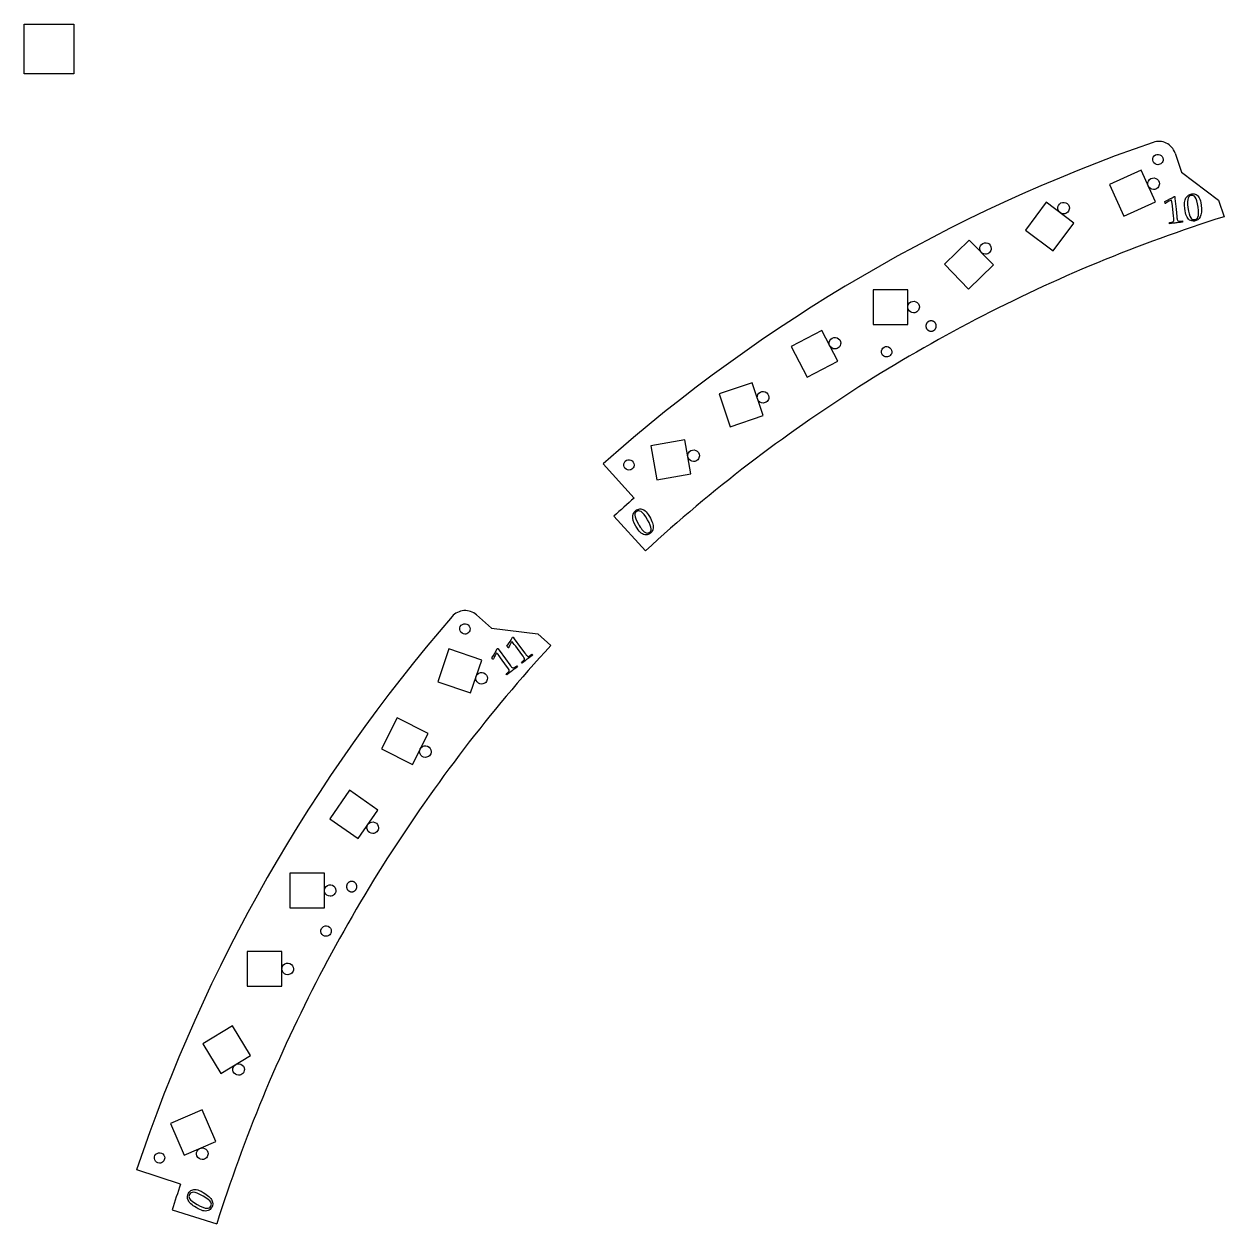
# Model space of a CAD drawing. Header units: millimetres. Extents: x 0 to 573, y 3 to 576.
# Drawn here: x 0.2 to 208, y 368.5 to 576.3 of the extents above; entities that cross this region are included whole.
import ezdxf

# ---------------------------------------------------------------- set-up
doc = ezdxf.new("R2010")
doc.units = ezdxf.units.MM
doc.layers.get('0').update_dxf_attribs({"linetype": 'CONTINUOUS'})
doc.layers.add('labels', color=7, linetype='CONTINUOUS')

msp = doc.modelspace()

# ---------------------------------------------------------------- linework, layer by layer
at = {"color": 7}
for points in [[(199.495533, 553.901245), (200.596179, 550.58201)], [(200.596179, 550.58201), (207.034464, 545.729576), (207.978476, 542.882705)], [(105.847521, 494.178805), (100.500545, 500.112176)], [(102.341548, 491.020067), (107.812088, 485.051903)], [(78.545914, 473.942378), (81.158718, 471.618159)], [(81.158718, 471.618159), (89.160654, 470.634971), (91.401628, 468.641514)], [(27.305577, 375.397223), (19.708274, 377.862184)], [(25.848684, 370.908688), (33.570392, 368.475376)]]:
    msp.add_lwpolyline(points, dxfattribs=at)
for points in [[(190.625948, 542.991937), (196.100813, 545.446698), (193.646052, 550.921563), (188.171187, 548.466802)], [(196.537185, 551.888956)], [(195.78591, 547.593257)], [(178.409657, 536.977274), (182.005476, 541.780407), (177.202343, 545.376226), (173.606524, 540.573092)], [(180.203212, 543.378839)], [(163.764908, 530.354417), (168.058333, 534.545658), (163.867092, 538.839083), (159.573667, 534.647842)], [(166.678283, 536.390911)], [(147.226, 524.24675), (153.226, 524.24675), (153.226, 530.24675), (147.226, 530.24675)], [(154.226, 526.24675)], [(135.783859, 515.10248), (141.110269, 517.864609), (138.348141, 523.191019), (133.021731, 520.428891)], [(140.61694, 519.988169)], [(149.562218, 518.610253)], [(122.498864, 506.521969), (128.180781, 508.449614), (126.253136, 514.131531), (120.571219, 512.203886)], [(128.163945, 510.611847)], [(109.770702, 497.332657), (115.680093, 498.371452), (114.641298, 504.280843), (108.731907, 503.242048)], [(104.952816, 499.012696)], [(116.145594, 500.49928)], [(76.540053, 470.599934)], [(71.840564, 462.370942), (77.521808, 460.441314), (79.451436, 466.122558), (73.770192, 468.052186)], [(79.433496, 461.960331)], [(62.091925, 450.762885), (67.439865, 448.042675), (70.160075, 453.390615), (64.812135, 456.110825)], [(69.691293, 449.263276)], [(53.128201, 438.647835), (58.044914, 435.208951), (61.483799, 440.125664), (56.567086, 443.564549)], [(60.583809, 436.09416)], [(46.206, 423.22675), (52.206, 423.22675), (52.206, 429.22675), (46.206, 429.22675)], [(53.206, 425.22675)], [(52.497891, 418.292248)], [(38.856, 409.63675), (44.856, 409.63675), (44.856, 415.63675), (38.856, 415.63675)], [(45.856, 411.63675)], [(31.152319, 399.644373), (34.278377, 394.523069), (39.399681, 397.649126), (36.273623, 402.770431)], [(37.360039, 394.232547)], [(25.555669, 385.88958), (27.92317, 380.376419), (33.436331, 382.74392), (31.06883, 388.257081)], [(23.663793, 379.015565)], [(31.074334, 379.641309)]]:
    msp.add_lwpolyline(points, close=True, dxfattribs=at)
for points in [[(195.702902, 555.763208), (160.627675, 543.632777), (128.280069, 524.723581), (100.501, 500.11175)], [(197.986867, 555.621798), (197.274761, 555.971315), (196.452579, 556.022055), (195.7029, 555.76275)], [(199.495533, 553.901245), (199.242063, 554.652917), (198.698974, 555.272281), (197.986867, 555.621798)], [(195.705693, 552.444541), (195.56639, 552.780848), (195.64339, 553.167954), (195.900788, 553.425352)], [(195.900788, 553.425352), (196.158187, 553.682751), (196.545293, 553.759751), (196.8816, 553.620448)], [(196.8816, 553.620448), (197.217907, 553.481145), (197.437185, 553.152972), (197.437185, 552.788956)], [(197.437185, 552.788956), (197.437185, 552.550262), (197.342363, 552.321343), (197.173581, 552.15256)], [(196.537185, 551.888956), (196.173169, 551.888956), (195.844996, 552.108234), (195.705693, 552.444541)], [(197.173581, 552.15256), (197.004798, 551.983778), (196.775879, 551.888956), (196.537185, 551.888956)], [(194.86203, 548.210574), (194.707249, 548.584248), (194.792805, 549.014366), (195.078803, 549.300364)], [(195.078803, 549.300364), (195.364801, 549.586362), (195.794919, 549.671918), (196.168593, 549.517137)], [(196.168593, 549.517137), (196.542268, 549.362356), (196.78591, 548.99772), (196.78591, 548.593257)], [(196.78591, 548.593257), (196.78591, 548.328041), (196.680553, 548.073687), (196.493017, 547.886151)], [(195.78591, 547.593257), (195.381448, 547.593257), (195.016811, 547.8369), (194.86203, 548.210574)], [(196.493017, 547.886151), (196.30548, 547.698614), (196.051126, 547.593257), (195.78591, 547.593257)], [(179.279333, 543.996155), (179.124552, 544.36983), (179.210108, 544.799947), (179.496105, 545.085945)], [(179.496105, 545.085945), (179.782103, 545.371943), (180.212221, 545.457499), (180.585896, 545.302718)], [(180.585896, 545.302718), (180.95957, 545.147937), (181.203212, 544.783301), (181.203212, 544.378839)], [(180.203212, 543.378839), (179.79875, 543.378839), (179.434114, 543.622481), (179.279333, 543.996155)], [(180.910319, 543.671732), (180.722783, 543.484196), (180.468429, 543.378839), (180.203212, 543.378839)], [(181.203212, 544.378839), (181.203212, 544.113622), (181.097855, 543.859268), (180.910319, 543.671732)], [(207.978476, 542.882705), (200.565427, 540.546695), (193.254449, 537.886789), (186.073398, 534.913123)], [(165.971177, 538.098017), (166.257175, 538.384015), (166.687292, 538.469571), (167.060967, 538.31479)], [(167.060967, 538.31479), (167.434641, 538.160009), (167.678283, 537.795373), (167.678283, 537.390911)], [(165.754404, 537.008227), (165.599623, 537.381902), (165.685179, 537.812019), (165.971177, 538.098017)], [(166.678283, 536.390911), (166.273821, 536.390911), (165.909185, 536.634553), (165.754404, 537.008227)], [(167.38539, 536.683804), (167.197854, 536.496267), (166.9435, 536.390911), (166.678283, 536.390911)], [(167.678283, 537.390911), (167.678283, 537.125694), (167.572926, 536.87134), (167.38539, 536.683804)], [(186.073398, 534.913123), (178.892348, 531.939456), (171.841224, 528.652029), (164.946899, 525.063368)], [(153.30212, 526.864066), (153.147339, 527.237741), (153.232895, 527.667859), (153.518893, 527.953857)], [(153.518893, 527.953857), (153.804891, 528.239855), (154.235009, 528.32541), (154.608683, 528.170629)], [(154.608683, 528.170629), (154.982358, 528.015848), (155.226, 527.651212), (155.226, 527.24675)], [(154.226, 526.24675), (153.821538, 526.24675), (153.456901, 526.490392), (153.30212, 526.864066)], [(154.933107, 526.539643), (154.74557, 526.352107), (154.491216, 526.24675), (154.226, 526.24675)], [(155.226, 527.24675), (155.226, 526.981533), (155.120643, 526.727179), (154.933107, 526.539643)], [(164.946899, 525.063368), (158.052574, 521.474708), (151.315048, 517.584815), (144.759997, 513.408513)], [(156.360928, 523.982574), (156.35979, 523.945632), (156.360931, 523.90862), (156.364341, 523.871817)], [(156.371153, 524.092911), (156.365483, 524.056389), (156.362067, 524.019517), (156.360928, 523.982574)], [(156.364341, 523.871817), (156.367751, 523.835015), (156.373431, 523.798423), (156.381338, 523.762319)], [(156.394858, 524.201156), (156.384744, 524.165607), (156.376822, 524.129434), (156.371153, 524.092911)], [(156.381338, 523.762319), (156.389245, 523.726215), (156.399379, 523.690598), (156.411663, 523.65574)], [(156.431687, 524.305666), (156.41728, 524.27163), (156.404973, 524.236705), (156.394858, 524.201156)], [(156.411663, 523.65574), (156.423946, 523.620881), (156.43838, 523.58678), (156.454855, 523.553694)], [(156.481079, 524.404859), (156.462599, 524.372851), (156.446093, 524.339703), (156.431687, 524.305666)], [(156.542286, 524.49723), (156.520013, 524.467736), (156.499559, 524.436867), (156.481079, 524.404859)], [(156.614381, 524.581379), (156.588652, 524.554846), (156.564559, 524.526725), (156.542286, 524.49723)], [(156.69627, 524.656031), (156.667475, 524.63286), (156.64011, 524.607913), (156.614381, 524.581379)], [(156.786713, 524.720054), (156.755289, 524.700597), (156.725065, 524.679202), (156.69627, 524.656031)], [(156.884337, 524.772478), (156.850761, 524.75703), (156.818137, 524.739511), (156.786713, 524.720054)], [(156.987664, 524.812507), (156.952444, 524.801302), (156.917914, 524.787925), (156.884337, 524.772478)], [(157.095127, 524.839535), (157.058796, 524.832743), (157.022885, 524.823711), (156.987664, 524.812507)], [(157.205097, 524.853152), (157.168207, 524.850877), (157.131458, 524.846326), (157.095127, 524.839535)], [(157.315906, 524.853152), (157.279017, 524.855427), (157.241987, 524.855427), (157.205097, 524.853152)], [(157.425876, 524.839535), (157.389546, 524.846326), (157.352796, 524.850877), (157.315906, 524.853152)], [(157.533339, 524.812507), (157.498118, 524.823711), (157.462207, 524.832743), (157.425876, 524.839535)], [(157.636666, 524.772478), (157.603089, 524.787925), (157.56856, 524.801302), (157.533339, 524.812507)], [(157.734291, 524.720054), (157.702867, 524.739511), (157.670243, 524.75703), (157.636666, 524.772478)], [(157.824733, 524.656031), (157.795938, 524.679202), (157.765714, 524.700597), (157.734291, 524.720054)], [(157.906622, 524.581379), (157.880893, 524.607913), (157.853528, 524.63286), (157.824733, 524.656031)], [(157.978717, 524.49723), (157.956444, 524.526725), (157.932351, 524.554846), (157.906622, 524.581379)], [(158.039924, 524.404859), (158.021444, 524.436867), (158.00099, 524.467736), (157.978717, 524.49723)], [(158.089317, 524.305666), (158.07491, 524.339703), (158.058404, 524.372851), (158.039924, 524.404859)], [(158.066149, 523.553694), (158.082623, 523.58678), (158.097057, 523.620881), (158.109341, 523.65574)], [(158.126145, 524.201156), (158.11603, 524.236705), (158.103723, 524.27163), (158.089317, 524.305666)], [(158.109341, 523.65574), (158.121624, 523.690598), (158.131758, 523.726215), (158.139665, 523.762319)], [(158.14985, 524.092911), (158.144181, 524.129434), (158.136259, 524.165607), (158.126145, 524.201156)], [(158.139665, 523.762319), (158.147572, 523.798423), (158.153252, 523.835015), (158.156662, 523.871817)], [(158.160075, 523.982574), (158.158937, 524.019517), (158.15552, 524.056389), (158.14985, 524.092911)], [(158.156662, 523.871817), (158.160073, 523.90862), (158.161213, 523.945632), (158.160075, 523.982574)], [(139.693061, 520.605485), (139.53828, 520.97916), (139.623835, 521.409278), (139.909833, 521.695276)], [(139.909833, 521.695276), (140.195831, 521.981274), (140.625949, 522.066829), (140.999624, 521.912048)], [(140.999624, 521.912048), (141.373298, 521.757267), (141.61694, 521.392631), (141.61694, 520.988169)], [(156.454855, 523.553694), (156.471329, 523.520609), (156.489844, 523.48854), (156.510259, 523.45773)], [(156.510259, 523.45773), (156.530675, 523.426921), (156.55299, 523.39737), (156.577037, 523.369302)], [(156.577037, 523.369302), (156.601084, 523.341235), (156.626862, 523.314651), (156.654175, 523.289751)], [(156.654175, 523.289751), (156.681489, 523.264851), (156.710339, 523.241636), (156.740505, 523.220282)], [(156.740505, 523.220282), (156.770672, 523.198927), (156.802155, 523.179433), (156.834717, 523.161948)], [(156.834717, 523.161948), (156.867279, 523.144462), (156.90092, 523.128985), (156.935384, 523.115634)], [(156.935384, 523.115634), (156.969848, 523.102282), (157.005136, 523.091057), (157.040979, 523.082042)], [(157.040979, 523.082042), (157.076823, 523.073027), (157.113222, 523.066222), (157.149902, 523.06168)], [(157.149902, 523.06168), (157.186582, 523.057139), (157.223542, 523.054859), (157.260502, 523.054859)], [(157.260502, 523.054859), (157.297461, 523.054859), (157.334421, 523.057139), (157.371101, 523.06168)], [(157.371101, 523.06168), (157.407781, 523.066222), (157.44418, 523.073027), (157.480024, 523.082042)], [(157.480024, 523.082042), (157.515867, 523.091057), (157.551155, 523.102282), (157.585619, 523.115634)], [(157.585619, 523.115634), (157.620083, 523.128985), (157.653724, 523.144462), (157.686286, 523.161948)], [(157.686286, 523.161948), (157.718848, 523.179433), (157.750331, 523.198927), (157.780498, 523.220282)], [(157.780498, 523.220282), (157.810665, 523.241636), (157.839514, 523.264851), (157.866828, 523.289751)], [(157.866828, 523.289751), (157.894141, 523.314651), (157.919919, 523.341235), (157.943966, 523.369302)], [(157.943966, 523.369302), (157.968013, 523.39737), (157.990328, 523.426921), (158.010744, 523.45773)], [(158.010744, 523.45773), (158.031159, 523.48854), (158.049674, 523.520609), (158.066149, 523.553694)], [(140.61694, 519.988169), (140.212478, 519.988169), (139.847842, 520.231811), (139.693061, 520.605485)], [(141.324047, 520.281062), (141.136511, 520.093526), (140.882157, 519.988169), (140.61694, 519.988169)], [(141.61694, 520.988169), (141.61694, 520.722952), (141.511583, 520.468598), (141.324047, 520.281062)], [(148.730727, 519.165838), (148.591424, 519.502145), (148.668424, 519.889251), (148.925822, 520.146649)], [(148.925822, 520.146649), (149.18322, 520.404047), (149.570326, 520.481048), (149.906633, 520.341745)], [(149.906633, 520.341745), (150.24294, 520.202442), (150.462218, 519.874269), (150.462218, 519.510253)], [(150.462218, 519.510253), (150.462218, 519.271558), (150.367397, 519.04264), (150.198614, 518.873857)], [(149.562218, 518.610253), (149.198202, 518.610253), (148.87003, 518.829531), (148.730727, 519.165838)], [(150.198614, 518.873857), (150.029832, 518.705074), (149.800913, 518.610253), (149.562218, 518.610253)], [(144.759997, 513.408513), (138.204946, 509.232211), (131.832369, 504.7695), (125.666552, 500.037388)], [(127.240065, 511.229163), (127.085284, 511.602838), (127.17084, 512.032955), (127.456838, 512.318953)], [(128.163945, 510.611847), (127.759483, 510.611847), (127.394846, 510.855489), (127.240065, 511.229163)], [(127.456838, 512.318953), (127.742836, 512.604951), (128.172954, 512.690507), (128.546628, 512.535726)], [(128.546628, 512.535726), (128.920303, 512.380945), (129.163945, 512.016309), (129.163945, 511.611847)], [(129.163945, 511.611847), (129.163945, 511.34663), (129.058588, 511.092276), (128.871052, 510.90474)], [(128.871052, 510.90474), (128.683515, 510.717203), (128.429161, 510.611847), (128.163945, 510.611847)], [(104.31642, 500.549093), (104.573818, 500.806491), (104.960924, 500.883491), (105.297231, 500.744188)], [(115.221715, 501.116596), (115.066934, 501.490271), (115.152489, 501.920389), (115.438487, 502.206387)], [(116.145594, 500.49928), (115.741132, 500.49928), (115.376496, 500.742922), (115.221715, 501.116596)], [(115.438487, 502.206387), (115.724485, 502.492385), (116.154603, 502.57794), (116.528278, 502.423159)], [(116.852701, 500.792173), (116.665165, 500.604637), (116.410811, 500.49928), (116.145594, 500.49928)], [(116.528278, 502.423159), (116.901952, 502.268378), (117.145594, 501.903742), (117.145594, 501.49928)], [(117.145594, 501.49928), (117.145594, 501.234063), (117.040237, 500.979709), (116.852701, 500.792173)], [(104.121324, 499.568281), (103.982021, 499.904588), (104.059022, 500.291694), (104.31642, 500.549093)], [(104.952816, 499.012696), (104.5888, 499.012696), (104.260627, 499.231974), (104.121324, 499.568281)], [(105.589212, 499.2763), (105.420429, 499.107518), (105.191511, 499.012696), (104.952816, 499.012696)], [(105.297231, 500.744188), (105.633538, 500.604885), (105.852816, 500.276713), (105.852816, 499.912696)], [(105.852816, 499.912696), (105.852816, 499.674002), (105.757995, 499.445083), (105.589212, 499.2763)], [(125.666552, 500.037388), (119.500735, 495.305275), (113.541679, 490.303762), (107.812088, 485.051903)], [(105.847521, 494.178805), (104.670004, 493.135829), (103.501454, 492.082771), (102.342, 491.01975)], [(76.378881, 474.678689), (75.587263, 474.625433), (74.849688, 474.258265), (74.33, 473.65875)], [(78.545914, 473.942378), (77.950607, 474.466882), (77.170498, 474.731946), (76.378881, 474.678689)], [(74.330418, 473.65857), (50.019292, 445.615802), (31.459741, 413.066188), (19.708, 377.86215)], [(75.708562, 471.155519), (75.569259, 471.491826), (75.646259, 471.878932), (75.903657, 472.13633)], [(75.903657, 472.13633), (76.161055, 472.393728), (76.548161, 472.470728), (76.884468, 472.331425)], [(76.884468, 472.331425), (77.220775, 472.192123), (77.440053, 471.86395), (77.440053, 471.499934)], [(76.540053, 470.599934), (76.176037, 470.599934), (75.847865, 470.819212), (75.708562, 471.155519)], [(77.176449, 470.863538), (77.007667, 470.694755), (76.778748, 470.599934), (76.540053, 470.599934)], [(77.440053, 471.499934), (77.440053, 471.261239), (77.345232, 471.03232), (77.176449, 470.863538)], [(91.401628, 468.641514), (86.149744, 462.911946), (81.148205, 456.952911), (76.416066, 450.787115)], [(78.509617, 462.577647), (78.354836, 462.951322), (78.440391, 463.38144), (78.726389, 463.667438)], [(78.726389, 463.667438), (79.012387, 463.953436), (79.442505, 464.038991), (79.816179, 463.88421)], [(79.816179, 463.88421), (80.189854, 463.729429), (80.433496, 463.364793), (80.433496, 462.960331)], [(79.433496, 461.960331), (79.029034, 461.960331), (78.664398, 462.203973), (78.509617, 462.577647)], [(80.140603, 462.253224), (79.953066, 462.065688), (79.698713, 461.960331), (79.433496, 461.960331)], [(80.433496, 462.960331), (80.433496, 462.695114), (80.328139, 462.44076), (80.140603, 462.253224)], [(68.767413, 449.880593), (68.612632, 450.254267), (68.698188, 450.684385), (68.984186, 450.970383)], [(68.984186, 450.970383), (69.270184, 451.256381), (69.700302, 451.341937), (70.073976, 451.187156)], [(70.073976, 451.187156), (70.447651, 451.032375), (70.691293, 450.667739), (70.691293, 450.263276)], [(76.416066, 450.787115), (71.683926, 444.621319), (67.221188, 438.248761), (63.044857, 431.693727)], [(69.691293, 449.263276), (69.286831, 449.263276), (68.922194, 449.506919), (68.767413, 449.880593)], [(70.3984, 449.55617), (70.210863, 449.368633), (69.956509, 449.263276), (69.691293, 449.263276)], [(70.691293, 450.263276), (70.691293, 449.99806), (70.585936, 449.743706), (70.3984, 449.55617)], [(59.659929, 436.711477), (59.505148, 437.085151), (59.590704, 437.515269), (59.876702, 437.801267)], [(60.583809, 436.09416), (60.179347, 436.09416), (59.81471, 436.337802), (59.659929, 436.711477)], [(59.876702, 437.801267), (60.1627, 438.087265), (60.592818, 438.172821), (60.966492, 438.01804)], [(61.290916, 436.387053), (61.103379, 436.199517), (60.849026, 436.09416), (60.583809, 436.09416)], [(60.966492, 438.01804), (61.340167, 437.863259), (61.583809, 437.498622), (61.583809, 437.09416)], [(61.583809, 437.09416), (61.583809, 436.828944), (61.478452, 436.57459), (61.290916, 436.387053)], [(63.044857, 431.693727), (58.868527, 425.138694), (54.978605, 418.401185), (51.389915, 411.506876)], [(52.28212, 425.844066), (52.127339, 426.217741), (52.212895, 426.647859), (52.498893, 426.933857)], [(52.498893, 426.933857), (52.784891, 427.219855), (53.215009, 427.30541), (53.588683, 427.150629)], [(53.588683, 427.150629), (53.962358, 426.995848), (54.206, 426.631212), (54.206, 426.22675)], [(54.206, 426.22675), (54.206, 425.961533), (54.100643, 425.707179), (53.913107, 425.519643)], [(56.049318, 427.001131), (56.044776, 426.964451), (56.042497, 426.927491), (56.042497, 426.890531)], [(56.042497, 426.890531), (56.042497, 426.853572), (56.044776, 426.816612), (56.049318, 426.779932)], [(56.06968, 427.110054), (56.060665, 427.07421), (56.05386, 427.037811), (56.049318, 427.001131)], [(56.049318, 426.779932), (56.05386, 426.743252), (56.060665, 426.706853), (56.06968, 426.671009)], [(56.103272, 427.215649), (56.08992, 427.181185), (56.078695, 427.145897), (56.06968, 427.110054)], [(56.06968, 426.671009), (56.078695, 426.635166), (56.08992, 426.599878), (56.103272, 426.565414)], [(56.149586, 427.316316), (56.1321, 427.283754), (56.116623, 427.250113), (56.103272, 427.215649)], [(56.103272, 426.565414), (56.116623, 426.53095), (56.1321, 426.497309), (56.149586, 426.464747)], [(56.20792, 427.410528), (56.186565, 427.380361), (56.167071, 427.348878), (56.149586, 427.316316)], [(56.149586, 426.464747), (56.167071, 426.432185), (56.186565, 426.400702), (56.20792, 426.370535)], [(56.277389, 427.496858), (56.252489, 427.469544), (56.229274, 427.440694), (56.20792, 427.410528)], [(56.20792, 426.370535), (56.229274, 426.340369), (56.252489, 426.311519), (56.277389, 426.284205)], [(56.35694, 427.573996), (56.328873, 427.549949), (56.302288, 427.524171), (56.277389, 427.496858)], [(56.277389, 426.284205), (56.302288, 426.256892), (56.328873, 426.231114), (56.35694, 426.207067)], [(56.445368, 427.640774), (56.414558, 427.620358), (56.385008, 427.598043), (56.35694, 427.573996)], [(56.35694, 426.207067), (56.385008, 426.18302), (56.414558, 426.160705), (56.445368, 426.140289)], [(56.541332, 427.696178), (56.508247, 427.679704), (56.476178, 427.661189), (56.445368, 427.640774)], [(56.445368, 426.140289), (56.476178, 426.119874), (56.508247, 426.101359), (56.541332, 426.084885)], [(56.643377, 427.73937), (56.608519, 427.727087), (56.574417, 427.712653), (56.541332, 427.696178)], [(56.541332, 426.084885), (56.574417, 426.06841), (56.608519, 426.053976), (56.643377, 426.041692)], [(56.749957, 427.769695), (56.713853, 427.761788), (56.678236, 427.751654), (56.643377, 427.73937)], [(56.643377, 426.041692), (56.678236, 426.029409), (56.713853, 426.019275), (56.749957, 426.011368)], [(56.859455, 427.786692), (56.822653, 427.783282), (56.786061, 427.777602), (56.749957, 427.769695)], [(56.749957, 426.011368), (56.786061, 426.003461), (56.822653, 425.997781), (56.859455, 425.994371)], [(56.970212, 427.790105), (56.93327, 427.791243), (56.896257, 427.790102), (56.859455, 427.786692)], [(56.859455, 425.994371), (56.896257, 425.990961), (56.93327, 425.98982), (56.970212, 425.990958)], [(57.080549, 427.77988), (57.044027, 427.78555), (57.007155, 427.788966), (56.970212, 427.790105)], [(56.970212, 425.990958), (57.007155, 425.992097), (57.044027, 425.995513), (57.080549, 426.001183)], [(57.188793, 427.756175), (57.153245, 427.766289), (57.117072, 427.774211), (57.080549, 427.77988)], [(57.080549, 426.001183), (57.117072, 426.006852), (57.153245, 426.014774), (57.188793, 426.024888)], [(57.293304, 427.719346), (57.259268, 427.733753), (57.224342, 427.74606), (57.188793, 427.756175)], [(57.188793, 426.024888), (57.224342, 426.035003), (57.259268, 426.04731), (57.293304, 426.061717)], [(57.392497, 427.669954), (57.360489, 427.688434), (57.327341, 427.70494), (57.293304, 427.719346)], [(57.293304, 426.061717), (57.327341, 426.076123), (57.360489, 426.092629), (57.392497, 426.111109)], [(57.484868, 427.608747), (57.455373, 427.63102), (57.424505, 427.651474), (57.392497, 427.669954)], [(57.392497, 426.111109), (57.424505, 426.129589), (57.455373, 426.150043), (57.484868, 426.172316)], [(57.569017, 427.536652), (57.542483, 427.562381), (57.514363, 427.586474), (57.484868, 427.608747)], [(57.484868, 426.172316), (57.514363, 426.194589), (57.542483, 426.218682), (57.569017, 426.244411)], [(57.643669, 427.454763), (57.620498, 427.483558), (57.595551, 427.510923), (57.569017, 427.536652)], [(57.569017, 426.244411), (57.595551, 426.27014), (57.620498, 426.297505), (57.643669, 426.3263)], [(57.707692, 427.36432), (57.688235, 427.395744), (57.66684, 427.425968), (57.643669, 427.454763)], [(57.643669, 426.3263), (57.66684, 426.355095), (57.688235, 426.385319), (57.707692, 426.416743)], [(57.760116, 427.266696), (57.744668, 427.300273), (57.727149, 427.332897), (57.707692, 427.36432)], [(57.707692, 426.416743), (57.727149, 426.448166), (57.744668, 426.48079), (57.760116, 426.514367)], [(57.800145, 427.163369), (57.78894, 427.19859), (57.775563, 427.233119), (57.760116, 427.266696)], [(57.760116, 426.514367), (57.775563, 426.547944), (57.78894, 426.582473), (57.800145, 426.617694)], [(57.827173, 427.055906), (57.820381, 427.092237), (57.811349, 427.128148), (57.800145, 427.163369)], [(57.800145, 426.617694), (57.811349, 426.652915), (57.820381, 426.688826), (57.827173, 426.725157)], [(57.84079, 426.945936), (57.838514, 426.982826), (57.833964, 427.019576), (57.827173, 427.055906)], [(57.827173, 426.725157), (57.833964, 426.761487), (57.838514, 426.798237), (57.84079, 426.835127)], [(57.84079, 426.835127), (57.843065, 426.872016), (57.843065, 426.909047), (57.84079, 426.945936)], [(53.206, 425.22675), (52.801538, 425.22675), (52.436901, 425.470392), (52.28212, 425.844066)], [(53.913107, 425.519643), (53.72557, 425.332107), (53.471216, 425.22675), (53.206, 425.22675)], [(51.666399, 418.847833), (51.527096, 419.18414), (51.604097, 419.571246), (51.861495, 419.828644)], [(51.861495, 419.828644), (52.118893, 420.086043), (52.505999, 420.163043), (52.842306, 420.02374)], [(52.842306, 420.02374), (53.178613, 419.884437), (53.397891, 419.556264), (53.397891, 419.192248)], [(52.497891, 418.292248), (52.133875, 418.292248), (51.805702, 418.511526), (51.666399, 418.847833)], [(53.134287, 418.555852), (52.965504, 418.387069), (52.736586, 418.292248), (52.497891, 418.292248)], [(53.397891, 419.192248), (53.397891, 418.953553), (53.30307, 418.724635), (53.134287, 418.555852)], [(45.148893, 413.343857), (45.434891, 413.629855), (45.865009, 413.71541), (46.238683, 413.560629)], [(46.238683, 413.560629), (46.612358, 413.405848), (46.856, 413.041212), (46.856, 412.63675)], [(51.389915, 411.506876), (47.801225, 404.612567), (44.513767, 397.561457), (41.540069, 390.380419)], [(44.93212, 412.254066), (44.777339, 412.627741), (44.862895, 413.057859), (45.148893, 413.343857)], [(45.856, 411.63675), (45.451538, 411.63675), (45.086901, 411.880392), (44.93212, 412.254066)], [(46.563107, 411.929643), (46.37557, 411.742107), (46.121216, 411.63675), (45.856, 411.63675)], [(46.856, 412.63675), (46.856, 412.371533), (46.750643, 412.117179), (46.563107, 411.929643)], [(36.436159, 394.849863), (36.281378, 395.223538), (36.366934, 395.653655), (36.652932, 395.939653)], [(37.360039, 394.232547), (36.955576, 394.232547), (36.59094, 394.476189), (36.436159, 394.849863)], [(36.652932, 395.939653), (36.93893, 396.225651), (37.369048, 396.311207), (37.742722, 396.156426)], [(37.742722, 396.156426), (38.116396, 396.001645), (38.360039, 395.637009), (38.360039, 395.232547)], [(38.360039, 395.232547), (38.360039, 394.96733), (38.254682, 394.712976), (38.067145, 394.52544)], [(38.067145, 394.52544), (37.879609, 394.337903), (37.625255, 394.232547), (37.360039, 394.232547)], [(41.540069, 390.380419), (38.566371, 383.199381), (35.906434, 375.888415), (33.570392, 368.475376)], [(22.832302, 379.57115), (22.692999, 379.907457), (22.769999, 380.294563), (23.027397, 380.551961)], [(23.027397, 380.551961), (23.284796, 380.80936), (23.671902, 380.88636), (24.008209, 380.747057)], [(24.008209, 380.747057), (24.344516, 380.607754), (24.563793, 380.279581), (24.563793, 379.915565)], [(30.150454, 380.258626), (29.995673, 380.6323), (30.081229, 381.062418), (30.367227, 381.348416)], [(31.074334, 379.641309), (30.669872, 379.641309), (30.305235, 379.884952), (30.150454, 380.258626)], [(30.367227, 381.348416), (30.653225, 381.634414), (31.083343, 381.71997), (31.457017, 381.565189)], [(31.457017, 381.565189), (31.830692, 381.410408), (32.074334, 381.045772), (32.074334, 380.641309)], [(32.074334, 380.641309), (32.074334, 380.376093), (31.968977, 380.121739), (31.781441, 379.934203)], [(23.663793, 379.015565), (23.299777, 379.015565), (22.971605, 379.234843), (22.832302, 379.57115)], [(24.30019, 379.279169), (24.131407, 379.110386), (23.902488, 379.015565), (23.663793, 379.015565)], [(24.563793, 379.915565), (24.563793, 379.67687), (24.468972, 379.447952), (24.30019, 379.279169)], [(31.781441, 379.934203), (31.593904, 379.746666), (31.33955, 379.641309), (31.074334, 379.641309)], [(27.305577, 375.397223), (26.807227, 373.905224), (26.321684, 372.408978), (25.849, 370.90865)]]:
    msp.add_open_spline(points, degree=3, dxfattribs=at)
at = {"layer": 'labels', "color": 5}
for points in [[(0.2, 576.252745), (8.819998, 576.252745), (8.819998, 567.632747), (0.2, 567.632747)], [(201.740823, 544.45138)], [(201.195466, 544.295279)], [(106.135835, 489.314379)], [(106.577785, 489.669998)], [(86.4568, 465.570255)], [(83.827511, 463.577922)], [(29.987338, 371.328422)], [(30.192268, 371.857373)]]:
    msp.add_lwpolyline(points, close=True, dxfattribs=at)
for points in [[(197.778697, 545.210718), (197.717362, 545.517963)], [(199.233779, 542.980931), (199.03357, 544.757792)], [(199.346033, 546.40743), (199.443921, 546.377506), (199.47645, 546.014698), (199.675959, 544.166319), (199.811683, 542.904104)], [(198.539512, 541.65673), (198.513438, 541.864501), (198.761554, 541.905414)], [(198.539661, 541.656748), (198.539512, 541.65673)], [(200.487804, 542.122048), (200.77989, 542.148928), (200.805965, 541.941156)], [(84.779644, 470.087973), (84.879411, 470.111001), (85.088994, 469.813077), (86.185953, 468.312075), (86.93456, 467.286798)], [(82.150356, 468.09564), (82.250123, 468.118668), (82.459706, 467.820744), (83.556665, 466.319742), (84.305271, 465.294465)], [(84.020607, 468.267889), (83.813907, 468.503332)], [(86.395755, 467.064374), (85.333901, 468.503046)], [(81.391319, 466.275556), (81.184619, 466.510999)], [(83.766468, 465.072041), (82.704614, 466.510713)], [(86.456811, 465.570239), (86.330345, 465.737136), (86.524583, 465.896866)], [(87.911111, 466.947527), (88.150807, 467.11661), (88.277273, 466.949712)], [(83.827523, 463.577906), (83.701057, 463.744803), (83.895296, 463.904533)], [(85.281822, 464.955194), (85.521519, 465.124276), (85.647985, 464.957379)]]:
    msp.add_lwpolyline(points, dxfattribs=at)
for points in [[(201.38037, 546.133457), (201.608735, 546.538746), (201.952001, 546.77014), (202.410167, 546.827637)], [(202.320777, 546.582647), (202.062926, 546.550288), (201.87613, 546.391562), (201.760388, 546.106468)], [(203.010616, 546.260117), (202.825621, 546.509635), (202.595674, 546.617145), (202.320777, 546.582647)], [(202.410167, 546.827637), (202.691454, 546.862937), (202.940016, 546.8227), (203.155851, 546.706926)], [(203.155851, 546.706926), (203.371413, 546.593282), (203.551452, 546.400503), (203.695968, 546.12859)], [(197.717362, 545.517963), (198.361349, 545.802247), (198.90424, 546.098736), (199.346033, 546.40743)], [(197.833441, 545.162389), (197.805725, 545.15891), (197.787477, 545.17502), (197.778697, 545.210718)], [(197.986033, 545.265955), (197.899221, 545.198783), (197.848357, 545.164261), (197.833441, 545.162389)], [(198.686284, 545.714229), (198.344076, 545.508943), (198.110659, 545.359519), (197.986033, 545.265955)], [(198.826902, 545.78383), (198.805603, 545.781157), (198.75873, 545.757957), (198.686284, 545.714229)], [(198.891271, 545.736709), (198.880109, 545.772108), (198.858653, 545.787815), (198.826902, 545.78383)], [(199.03357, 544.757792), (198.958958, 545.352337), (198.911525, 545.678643), (198.891271, 545.736709)], [(201.195466, 544.295279), (201.092507, 545.115709), (201.154142, 545.728435), (201.38037, 546.133457)], [(201.760388, 546.106468), (201.644386, 545.823507), (201.637864, 545.271811), (201.740823, 544.45138)], [(201.740823, 544.45138), (201.850201, 543.579807), (202.01578, 542.99343), (202.237562, 542.692251)], [(203.501352, 544.522963), (203.392777, 545.388144), (203.229198, 545.967195), (203.010616, 546.260117)], [(203.45943, 542.813121), (203.589535, 543.138979), (203.603508, 543.708926), (203.501352, 544.522963)], [(203.695968, 546.12859), (203.842346, 545.859075), (203.949632, 545.452616), (204.017826, 544.909214)], [(204.017826, 544.909214), (204.136563, 543.963056), (204.084018, 543.277877), (203.86019, 542.853675)], [(199.260944, 542.091464), (199.3094, 542.17114), (199.300345, 542.467629), (199.233779, 542.980931)], [(199.811683, 542.904104), (199.849657, 542.601503), (199.887595, 542.402797), (199.925496, 542.307984)], [(199.925496, 542.307984), (199.963396, 542.213172), (200.012176, 542.152192), (200.071834, 542.125046)], [(201.467394, 543.033923), (201.360453, 543.282413), (201.269811, 543.702865), (201.195466, 544.295279)], [(202.025963, 542.308548), (201.793861, 542.467737), (201.607671, 542.709528), (201.467394, 543.033923)], [(202.843598, 542.131931), (202.530348, 542.09262), (202.257803, 542.151492), (202.025963, 542.308548)], [(202.237562, 542.692251), (202.415626, 542.446193), (202.641042, 542.34028), (202.913809, 542.37451)], [(203.86019, 542.853675), (203.636362, 542.429474), (203.297498, 542.188893), (202.843598, 542.131931)], [(202.913809, 542.37451), (203.17379, 542.407136), (203.355664, 542.55334), (203.45943, 542.813121)], [(199.665212, 541.820725), (199.407361, 541.788367), (199.032178, 541.733708), (198.539661, 541.656748)], [(198.761554, 541.905414), (199.048168, 541.950043), (199.214631, 542.01206), (199.260944, 542.091464)], [(200.805965, 541.941156), (200.269215, 541.888948), (199.888964, 541.848805), (199.665212, 541.820725)], [(200.071834, 542.125046), (200.133393, 542.100306), (200.27205, 542.099306), (200.487804, 542.122048)], [(106.135835, 489.314379), (105.722402, 490.030467), (105.541298, 490.619054), (105.592523, 491.080141)], [(105.592523, 491.080141), (105.645608, 491.542301), (105.872097, 491.88882), (106.27199, 492.119698)], [(106.284731, 491.859233), (106.059676, 491.729298), (105.949165, 491.510498), (105.953197, 491.202835)], [(105.953197, 491.202835), (105.956159, 490.897026), (106.164355, 490.38608), (106.577785, 489.669998)], [(106.27199, 492.119698), (106.517505, 492.261446), (106.762188, 492.320877), (107.006037, 492.297988)], [(107.045676, 491.82986), (106.778315, 491.987969), (106.524667, 491.99776), (106.284731, 491.859233)], [(107.006037, 492.297988), (107.248814, 492.27696), (107.48958, 492.16921), (107.728335, 491.97474)], [(108.172406, 490.419527), (107.736419, 491.174678), (107.360843, 491.644789), (107.045676, 491.82986)], [(107.728335, 491.97474), (107.967877, 491.783203), (108.224562, 491.450291), (108.498392, 490.976003)], [(108.797656, 488.827558), (108.791033, 489.178366), (108.582616, 489.709022), (108.172406, 490.419527)], [(108.498392, 490.976003), (108.975182, 490.150179), (109.192796, 489.498355), (109.151234, 489.020531)], [(106.876183, 488.257567), (106.681148, 488.445039), (106.434365, 488.79731), (106.135835, 489.314379)], [(106.577785, 489.669998), (107.016992, 488.90927), (107.397256, 488.433189), (107.718576, 488.241755)], [(108.465146, 488.211508), (108.692061, 488.342518), (108.802898, 488.547868), (108.797656, 488.827558)], [(109.151234, 489.020531), (109.109675, 488.542701), (108.890809, 488.189421), (108.494637, 487.96069)], [(107.672575, 487.805983), (107.396872, 487.862565), (107.131408, 488.013093), (106.876183, 488.257567)], [(108.494637, 487.96069), (108.221222, 487.802834), (107.947202, 487.751265), (107.672575, 487.805983)], [(107.718576, 488.241755), (107.978214, 488.084138), (108.22707, 488.074055), (108.465146, 488.211508)], [(83.813907, 468.503332), (84.22948, 469.071522), (84.551392, 469.599736), (84.779644, 470.087973)], [(81.184619, 466.510999), (81.600192, 467.07919), (81.922105, 467.607403), (82.150356, 468.09564)], [(84.092218, 468.253396), (84.069965, 468.236534), (84.046094, 468.241365), (84.020607, 468.267889)], [(84.172558, 468.419414), (84.13098, 468.317815), (84.1042, 468.262476), (84.092218, 468.253396)], [(84.554859, 469.157757), (84.361137, 468.808871), (84.233703, 468.562757), (84.172558, 468.419414)], [(84.641869, 469.288303), (84.624751, 469.275332), (84.595748, 469.231816), (84.554859, 469.157757)], [(84.721183, 469.279647), (84.693986, 469.304876), (84.667548, 469.307761), (84.641869, 469.288303)], [(85.333901, 468.503046), (84.97201, 468.980635), (84.767771, 469.239502), (84.721183, 469.279647)], [(81.46293, 466.261063), (81.440677, 466.244201), (81.416807, 466.249032), (81.391319, 466.275556)], [(81.54327, 466.427082), (81.501693, 466.325482), (81.474912, 466.270143), (81.46293, 466.261063)], [(81.925572, 467.165424), (81.731849, 466.816539), (81.604415, 466.570424), (81.54327, 466.427082)], [(82.012581, 467.29597), (81.995463, 467.282999), (81.96646, 467.239484), (81.925572, 467.165424)], [(82.091895, 467.287315), (82.064696, 467.312541), (82.038258, 467.315426), (82.012581, 467.29597)], [(82.704614, 466.510713), (82.342723, 466.988302), (82.138483, 467.247169), (82.091895, 467.287315)], [(86.864042, 466.307686), (86.86616, 466.400906), (86.710065, 466.653136), (86.395755, 467.064374)], [(87.349596, 466.274998), (87.142471, 466.11805), (86.844873, 465.883136), (86.4568, 465.570255)], [(86.524583, 465.896866), (86.750479, 466.078828), (86.863632, 466.215768), (86.864042, 466.307686)], [(86.93456, 467.286798), (87.118746, 467.043726), (87.250943, 466.890602), (87.331151, 466.827426)], [(87.331151, 466.827426), (87.411358, 466.764251), (87.484092, 466.735829), (87.549354, 466.742162)], [(88.277273, 466.949712), (87.838558, 466.636098), (87.529333, 466.411193), (87.349596, 466.274998)], [(87.549354, 466.742162), (87.615018, 466.75152), (87.735604, 466.819974), (87.911111, 466.947527)], [(84.234755, 464.315353), (84.236873, 464.408573), (84.080777, 464.660803), (83.766468, 465.072041)], [(84.720308, 464.282665), (84.513183, 464.125717), (84.215584, 463.890803), (83.827511, 463.577922)], [(83.895296, 463.904533), (84.121191, 464.086495), (84.234344, 464.223435), (84.234755, 464.315353)], [(84.305271, 465.294465), (84.489458, 465.051393), (84.621655, 464.898269), (84.701862, 464.835093)], [(84.701862, 464.835093), (84.782069, 464.771917), (84.854803, 464.743496), (84.920065, 464.749829)], [(85.647985, 464.957379), (85.20927, 464.643764), (84.900044, 464.41886), (84.720308, 464.282665)], [(84.920065, 464.749829), (84.98573, 464.759186), (85.106316, 464.827641), (85.281822, 464.955194)], [(28.70259, 373.825974), (28.84434, 374.071493), (29.026527, 374.245302), (29.249149, 374.347403)], [(29.249149, 374.347403), (29.469917, 374.450583), (29.732302, 374.477654), (30.036305, 374.428616)], [(30.036305, 374.428616), (30.339522, 374.38251), (30.728274, 374.222542), (31.202562, 373.948712)], [(28.633936, 372.585961), (28.448829, 373.012747), (28.471714, 373.426084), (28.70259, 373.825974)], [(29.987338, 371.328422), (29.27125, 371.741855), (28.820116, 372.161035), (28.633936, 372.585961)], [(28.843861, 373.606783), (28.713924, 373.381726), (28.727618, 373.136983), (28.884941, 372.872555)], [(29.517544, 373.961817), (29.206949, 373.965063), (28.982388, 373.846718), (28.843861, 373.606783)], [(28.884941, 372.872555), (29.040411, 372.609197), (29.476187, 372.270803), (30.192268, 371.857373)], [(31.198488, 373.303797), (30.443337, 373.739783), (29.883023, 373.959123), (29.517544, 373.961817)], [(32.535951, 372.23773), (32.354814, 372.538231), (31.908993, 372.893587), (31.198488, 373.303797)], [(31.202562, 373.948712), (32.028386, 373.471922), (32.542757, 373.016232), (32.745675, 372.581643)], [(32.556017, 371.537966), (32.687027, 371.764882), (32.680338, 371.998136), (32.535951, 372.23773)], [(32.745675, 372.581643), (32.948599, 372.14705), (32.935695, 371.731668), (32.706965, 371.335496)], [(31.156907, 370.783375), (30.894263, 370.84821), (30.504407, 371.029892), (29.987338, 371.328422)], [(30.192268, 371.857373), (30.952997, 371.418166), (31.520355, 371.195999), (31.894342, 371.190871)], [(32.072393, 370.790484), (31.805337, 370.701636), (31.500175, 370.699266), (31.156907, 370.783375)], [(31.894342, 371.190871), (32.198006, 371.184191), (32.418564, 371.29989), (32.556017, 371.537966)], [(32.706965, 371.335496), (32.549109, 371.06208), (32.337585, 370.88041), (32.072393, 370.790484)]]:
    msp.add_open_spline(points, degree=3, dxfattribs=at)

doc.saveas('drawing.dxf')
